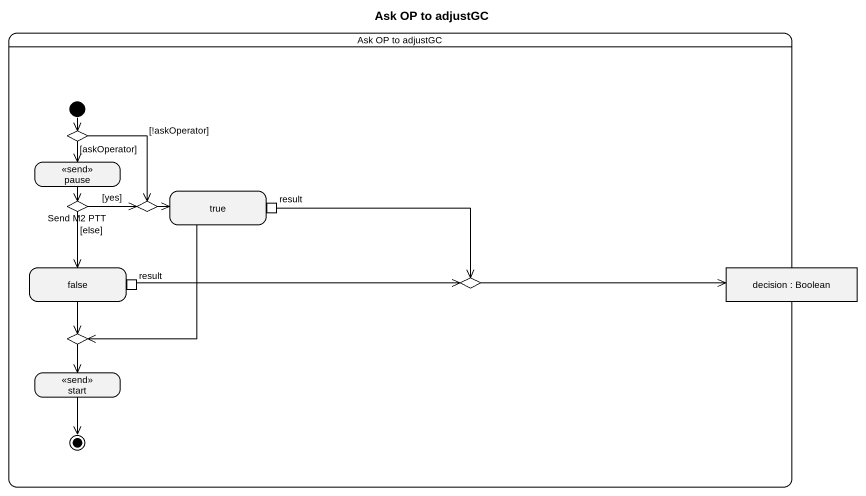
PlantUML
@startuml
title Ask OP to adjustGC
hide empty description
state "Ask OP to adjustGC" as Ask_OP_to_adjustGC {
  state pause <<send>>
  state choice1 <<choice>>
  state "Send M2 PTT" as Send_M2_PTT <<choice>>
  state choice2 <<choice>>
  state true {
    state result <<outputPin>>
  }
  state false {
    state "result" as result_2 <<outputPin>>
  }
  state choice3 <<choice>>
  state "decision : Boolean" as decision <<object>>
  state choice4 <<choice>>
  state "start" as start_ <<send>>
  [*] --> choice1
  start_ --> [*]
}
pause --> Send_M2_PTT
choice1 --> pause : [askOperator]
choice1 --> choice2 : [!askOperator]
Send_M2_PTT -right-> choice2 : [yes]
Send_M2_PTT --> false : [else]
choice2 -right-> true
true --> choice4
result -right-> choice3
false --> choice4
result_2 -right-> choice3
choice3 -right-> decision
choice4 --> start_
@enduml
